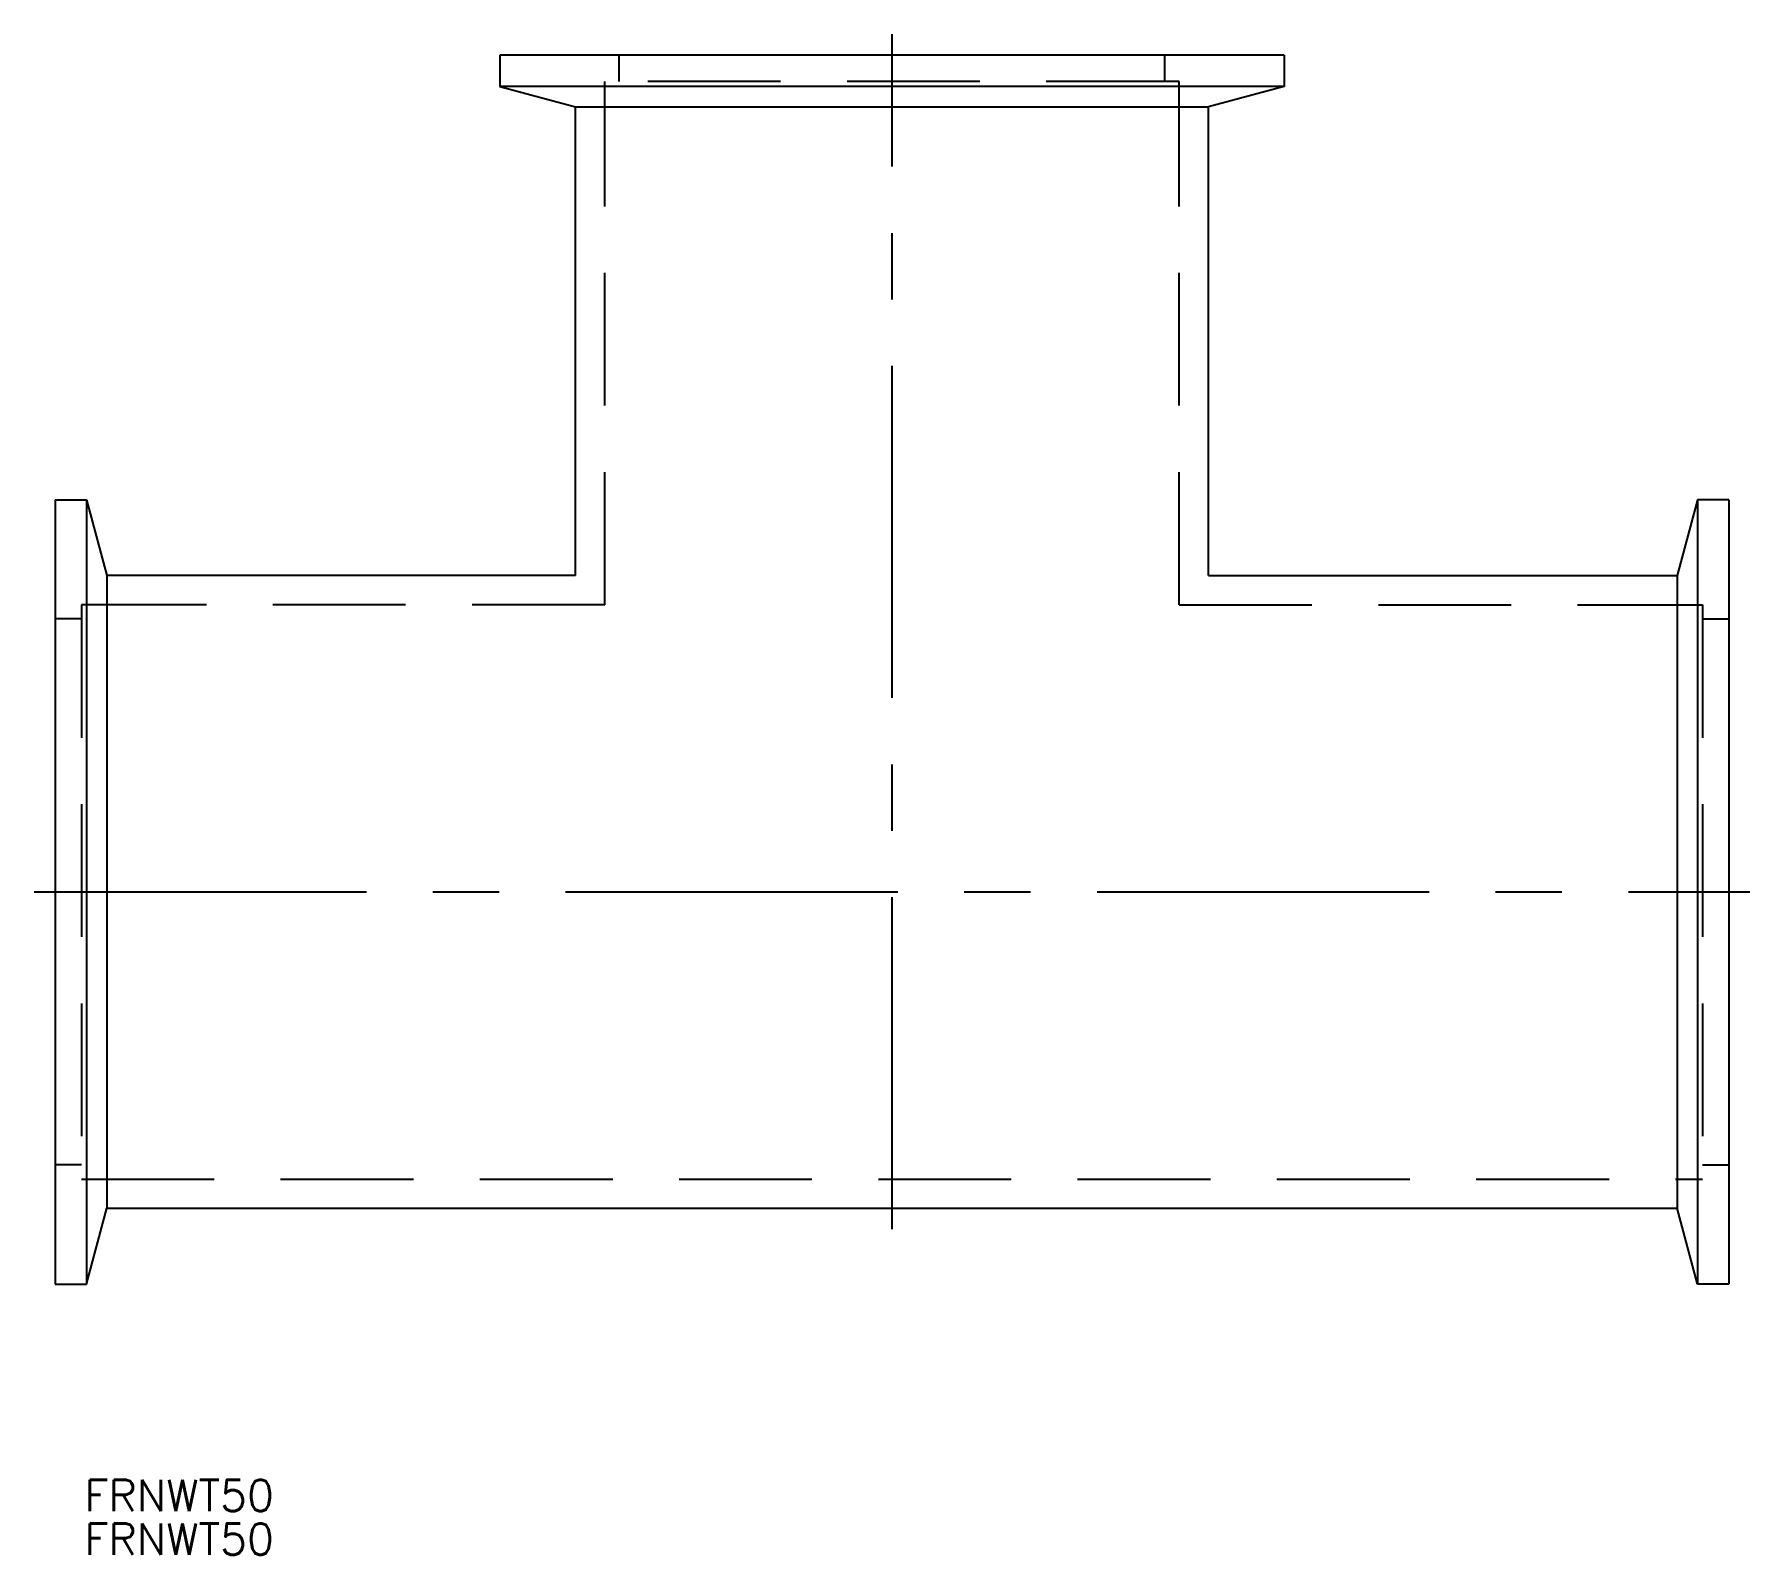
# Model space of a CAD drawing. Extents: x -82 to 82, y -143 to 2.
import ezdxf

# ---------------------------------------------------------------- set-up
doc = ezdxf.new("R2010")
doc.units = 0
doc.linetypes.add('CENTER', pattern=[50.8, 31.75, -6.35, 6.35, -6.35])
doc.linetypes.add('DASHED', pattern=[19.05, 12.7, -6.35])
doc.layers.get('0').update_dxf_attribs({"linetype": 'CONTINUOUS'})
doc.layers.add('CENTER', color=1, linetype='CENTER')
doc.styles.get("Standard").update_dxf_attribs({"font": 'txt.shx', "height": 3, "bigfont": 'bigfont.shx'})

msp = doc.modelspace()

# ---------------------------------------------------------------- linework, layer by layer
at = {"color": 7, "linetype": 'CONTINUOUS'}
for p, q in [((-37.5, 0), (-37.5, -3)), ((37.5, 0), (-37.5, 0)), ((37.5, 0), (37.5, -3)), ((-37.5, -3), (-30.25, -4.94)), ((37.5, -3), (-37.5, -3)), ((37.5, -3), (30.25, -4.94)), ((-30.25, -49.75), (-30.25, -4.94)), ((-30.25, -4.94), (30.25, -4.94)), ((30.25, -49.75), (30.25, -4.94)), ((-80, -42.5), (-77, -42.5)), ((-80, -42.5), (-80, -117.5)), ((-77, -42.5), (-75.06, -49.75)), ((-77, -42.5), (-77, -117.5)), ((77, -42.5), (75.06, -49.75)), ((80, -42.5), (77, -42.5)), ((77, -42.5), (77, -117.5)), ((80, -42.5), (80, -117.5)), ((-30.25, -49.75), (-75.06, -49.75)), ((-75.06, -49.75), (-75.06, -110.25)), ((30.25, -49.75), (75.06, -49.75)), ((75.06, -49.75), (75.06, -110.25)), ((-77, -117.5), (-75.06, -110.25)), ((-75.06, -110.25), (75.06, -110.25)), ((77, -117.5), (75.06, -110.25)), ((-80, -117.5), (-77, -117.5)), ((80, -117.5), (77, -117.5))]:
    msp.add_line(p, q, dxfattribs=at)
at = {"color": 3, "linetype": 'DASHED'}
for p, q in [((-26.1, -2.5), (-26.1, 0)), ((26.1, -2.5), (26.1, 0)), ((-27.45, -52.55), (-27.45, -2.5)), ((27.45, -2.5), (-27.45, -2.5)), ((27.45, -52.55), (27.45, -2.5)), ((-77.5, -53.9), (-80, -53.9)), ((-27.45, -52.55), (-77.5, -52.55)), ((-77.5, -52.55), (-77.5, -107.45)), ((27.45, -52.55), (77.5, -52.55)), ((77.5, -52.55), (77.5, -107.45)), ((77.5, -53.9), (80, -53.9)), ((-77.5, -106.1), (-80, -106.1)), ((77.5, -106.1), (80, -106.1)), ((-77.5, -107.45), (77.5, -107.45))]:
    msp.add_line(p, q, dxfattribs=at)
at = {"layer": 'CENTER', "color": 1, "linetype": 'CENTER'}
for p, q in [((0, -112.25), (0, 2)), ((-82, -80), (82, -80))]:
    msp.add_line(p, q, dxfattribs=at)

# ---------------------------------------------------------------- texts
at = {"color": 7, "linetype": 'CONTINUOUS'}
for p in [(-77.22, -139.2), (-77.22, -143.37)]:
    msp.add_text('FRNWT50', height=3, dxfattribs=at).set_placement(p)

doc.saveas('drawing.dxf')
